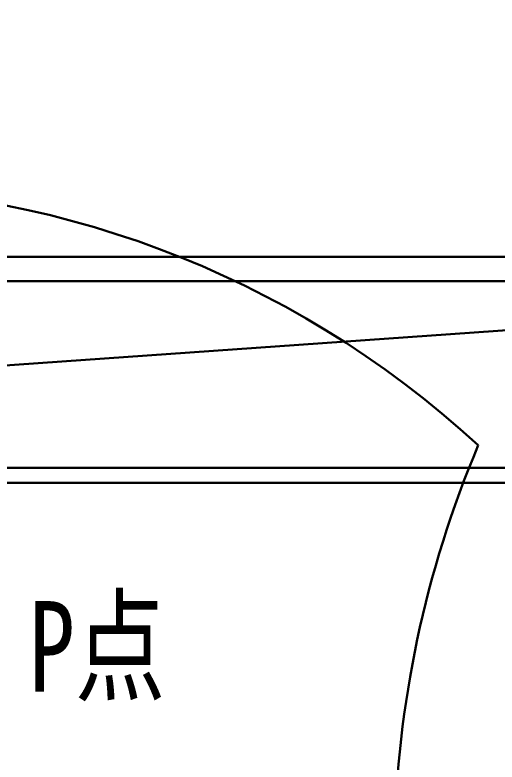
# Model space of a CAD drawing. Header units: millimetres. Extents: x -2601 to 21461, y 11492 to 21077.
# Drawn here: x 7515.3 to 7835, y 15788.6 to 16283.5 of the extents above; entities that cross this region are included whole.
import ezdxf

# ---------------------------------------------------------------- set-up
doc = ezdxf.new("R2010")
doc.units = ezdxf.units.MM
doc.header["$PDSIZE"] = -1
doc.styles.get("Standard").update_dxf_attribs({"font": ''})
doc.styles.get('Standard').set_extended_font_data('HYSWLongFangSong')
doc.dimstyles.new('ISO-25', dxfattribs={"dimscale": 25, "dimtxt": 3.5, "dimasz": 1.6, "dimexe": 1.25, "dimexo": 0.625, "dimtad": 1, "dimdec": 0, "dimzin": 9, "dimdsep": 46, "dimtxsty": 'Standard', "dimcen": 2.5, "dimadec": 0, "dimazin": 2, "dimtfac": 1, "dimtdec": 0, "dimtofl": 0, "dimtmove": 0, "dimatfit": 3, "dimfxl": 1, "dimarcsym": 0})

# ---------------------------------------------------------------- blocks, each defined once
blk = doc.blocks.new('*D24')
at = {"color": 0, "lineweight": -2}
for p, q in [((7359.05, 16169.6), (6446.48, 16169.6)), ((6477.73, 16129.6), (6477.73, 14835.03)), ((7974.48, 14795.03), (6446.48, 14795.03))]:
    blk.add_line(p, q, dxfattribs=at)
at = {"color": 0}
for points in [[(6471.06, 16129.6), (6484.39, 16129.6), (6477.73, 16169.6)], [(6471.06, 14835.03), (6484.39, 14835.03), (6477.73, 14795.03)]]:
    blk.add_solid(points, dxfattribs=at)
at = {"layer": 'Defpoints', "color": 0}
for p in [(7374.68, 16169.6), (6477.73, 14795.03), (7990.11, 14795.03)]:
    blk.add_point(p, dxfattribs=at)
at = {"color": 0, "insert": (6418.35, 15482.31), "char_height": 87.5, "attachment_point": 5, "rotation": 90}
blk.add_mtext('1375', dxfattribs=at)
blk = doc.blocks.new('*D25')
at = {"color": 0, "lineweight": -2}
for p, q in [((7428.61, 16025.15), (7428.61, 16357.82)), ((8128.61, 16025.15), (8128.61, 16357.82)), ((7468.61, 16326.57), (8088.61, 16326.57))]:
    blk.add_line(p, q, dxfattribs=at)
at = {"color": 0}
for points in [[(7468.61, 16333.23), (7468.61, 16319.9), (7428.61, 16326.57)], [(8088.61, 16333.23), (8088.61, 16319.9), (8128.61, 16326.57)]]:
    blk.add_solid(points, dxfattribs=at)
at = {"layer": 'Defpoints', "color": 0}
for p in [(8128.61, 16326.57), (7428.61, 16009.53), (8128.61, 16009.53)]:
    blk.add_point(p, dxfattribs=at)
at = {"color": 0, "insert": (7778.61, 16385.94), "char_height": 87.5, "attachment_point": 5}
blk.add_mtext('700', dxfattribs=at)

msp = doc.modelspace()

# ---------------------------------------------------------------- linework, layer by layer
at = {"color": 161, "lineweight": 30, "true_color": 0x67adff}
for p, q in [((7988.11, 16123.24), (7438.11, 16123.24)), ((7438.11, 16107.24), (7988.11, 16107.24)), ((7433.51, 16045.96), (8022.16, 16087.54)), ((7443.57, 15983.53), (8088.61, 15983.53)), ((7487.46, 15973.53), (8088.61, 15973.53))]:
    msp.add_line(p, q, dxfattribs=at)
at = {"lineweight": 30}
for centre, radius, start, end in [((7382.91, 15519.66), 650, 47.43884, 134.01229), ((8466.91, 15724.91), 700, 157, 201)]:
    msp.add_arc(centre, radius, start, end, dxfattribs=at)

# ---------------------------------------------------------------- texts
at = {"insert": (7524.43, 15895.29), "char_height": 60, "width": 392.1315, "attachment_point": 1}
msp.add_mtext('P点', dxfattribs=at)

# ---------------------------------------------------------------- dimensions: what is measured, and where the dimension line sits
dim = msp.add_linear_dim(base=(8128.61, 16326.57), p1=(7428.61, 16009.53), p2=(8128.61, 16009.53), dimstyle='ISO-25')
dim.commit()
dim.dimension.update_dxf_attribs({"geometry": '*D25', "text_midpoint": (7778.61, 16385.94)})
dim = msp.add_linear_dim(base=(6477.73, 14795.03), p1=(7374.68, 16169.6), p2=(7990.11, 14795.03), angle=90, dimstyle='ISO-25')
dim.commit()
dim.dimension.update_dxf_attribs({"geometry": '*D24', "text_midpoint": (6477.73, 15482.31), "dimtype": 160})

doc.saveas('drawing.dxf')
